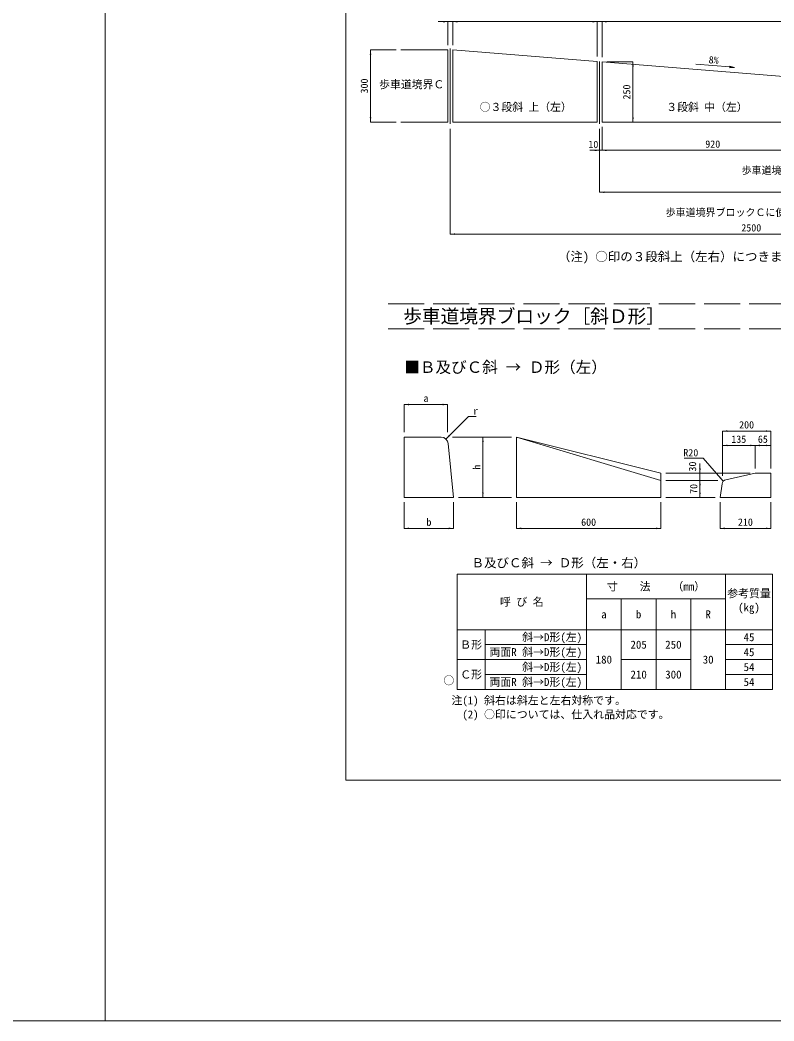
# Model space of a CAD drawing. Units: millimetres at full size; some dimension numbers follow another scale. Extents: x 10998 to 40298, y -6982 to 1118.
# Drawn here: x 34085 to 37216, y -6982 to -2826 of the extents above; entities that cross this region are included whole.
import ezdxf
from ezdxf.enums import TextEntityAlignment as Align

# ---------------------------------------------------------------- set-up
doc = ezdxf.new("R2010")
doc.units = ezdxf.units.MM
doc.header["$LTSCALE"] = 25
doc.linetypes.add('DASHED', pattern=[7.5, 6, -1.5])
doc.linetypes.add('USER3', pattern=[28, 25, -1.125, 0.75, -1.125])
doc.layers.add('(0-0)', color=7, linetype='Continuous')
doc.layers.add('_0-0_', color=7, linetype='Continuous')
for name, color, linetype, lineweight in [('0_2', 7, 'Continuous', 20), ('寸法線', 7, 'Continuous', 9), ('本体', 2, 'Continuous', 20), ('枠', 5, 'Continuous', 5), ('ﾊｯﾁﾝｸﾞ', 7, 'Continuous', 9)]:
    doc.layers.add(name, color=color, linetype=linetype, lineweight=lineweight)
doc.styles.add('ＭＳ ゴシック', font='')
doc.styles.get('ＭＳ ゴシック').set_extended_font_data('MS Gothic')

# ---------------------------------------------------------------- blocks, each defined once
blk = doc.blocks.new('filled_arrow')
at = {"color": 0, "linetype": 'Continuous', "lineweight": -2}
blk.add_solid([(7.5, 1.25), (0, 0), (7.5, -1.25)], dxfattribs=at)

msp = doc.modelspace()

# ---------------------------------------------------------------- hatches: boundary and pattern name
at = {"layer": '寸法線'}
msp.add_hatch(color=256, dxfattribs=at).paths.add_polyline_path([(37032.58, -3018.05), (37052.25, -3022.98), (37032.04, -3024.7)])

# ---------------------------------------------------------------- linework, layer by layer
at = {"layer": '0_2', "linetype": 'DASHED', "lineweight": 15}
for p, q in [((39138.09, -4004.07), (35598.09, -4004.07)), ((39138.09, -4108.07), (35598.09, -4108.07))]:
    msp.add_line(p, q, dxfattribs=at)
at = {"layer": '0_2'}
for p, q in [((35900.06, -5126.59), (37209.64, -5126.59)), ((35900.06, -5126.59), (35900.06, -5605.77)), ((36437.25, -5126.59), (36437.25, -5605.77)), ((37014.72, -5126.59), (37014.72, -5605.77)), ((37209.64, -5126.59), (37209.64, -5605.77)), ((36437.25, -5229.85), (37014.72, -5229.85)), ((36581.62, -5229.85), (36581.62, -5605.77)), ((36725.98, -5229.85), (36725.98, -5605.77)), ((36870.35, -5229.85), (36870.35, -5605.77)), ((35900.06, -5357.61), (37209.64, -5357.61)), ((36016.04, -5357.61), (36016.04, -5605.77)), ((36016.04, -5419.65), (36437.25, -5419.65)), ((37014.72, -5419.65), (37209.64, -5419.65)), ((35900.06, -5481.69), (36437.25, -5481.69)), ((36581.62, -5481.69), (36870.35, -5481.69)), ((37014.72, -5481.69), (37209.64, -5481.69)), ((36016.04, -5543.73), (36437.25, -5543.73)), ((37014.72, -5543.73), (37209.64, -5543.73)), ((35900.06, -5605.77), (37209.64, -5605.77))]:
    msp.add_line(p, q, dxfattribs=at)
at = {"layer": '寸法線'}
for p, q in [((35821.64, -2833.27), (35921.64, -2833.27)), ((35861.64, -2930.35), (35861.64, -2833.27)), ((35881.64, -2930.35), (35881.64, -2833.27)), ((35881.64, -2833.27), (36481.64, -2833.27)), ((35881.64, -2930.35), (35881.64, -2833.27)), ((36441.64, -2833.27), (36541.64, -2833.27)), ((36481.64, -2978.35), (36481.64, -2833.27)), ((36481.64, -2978.35), (36481.64, -2833.27)), ((36501.64, -2980.34), (36501.64, -2833.27)), ((36501.64, -2833.27), (37421.64, -2833.27)), ((36501.64, -2980.34), (36501.64, -2833.27)), ((35540.34, -3250.35), (35540.34, -2950.35)), ((35646.44, -2950.35), (35540.34, -2950.35)), ((36521.64, -3000.34), (36630.17, -3000.34)), ((36630.17, -3250.35), (36630.17, -3000.34)), ((37032.31, -3021.37), (36890.97, -3010.01)), ((35646.44, -3250.35), (35540.34, -3250.35)), ((35871.64, -3277.59), (35871.64, -3715.2)), ((36491.64, -3277.59), (36491.64, -3367.39)), ((36491.64, -3277.59), (36491.64, -3541.38)), ((36501.64, -3270.35), (36501.64, -3367.39)), ((36501.64, -3270.35), (36501.64, -3367.39)), ((36521.64, -3250.35), (36630.17, -3250.35)), ((36451.64, -3367.39), (36541.64, -3367.39)), ((36501.64, -3367.39), (37421.64, -3367.39)), ((36491.64, -3541.38), (38371.64, -3541.38)), ((35871.64, -3715.2), (38371.64, -3715.2)), ((36007.02, -4808.12), (36007.02, -4558.12)), ((36126.1, -4558.12), (36007.02, -4558.12)), ((36908.43, -4778.12), (36908.43, -4668.12)), ((36766.1, -4708.12), (36908.43, -4708.12)), ((36766.1, -4738.12), (36908.43, -4738.12)), ((36766.1, -4738.12), (36908.43, -4738.12)), ((36908.43, -4808.12), (36908.43, -4738.12)), ((36126.1, -4808.12), (36007.02, -4808.12)), ((36766.1, -4808.12), (36908.43, -4808.12))]:
    msp.add_line(p, q, dxfattribs=at)
at = {"layer": '寸法線', "linetype": 'USER3'}
for p, q in [((35871.64, -2944.4), (35871.64, -3257.59)), ((36491.64, -2998.23), (36491.64, -3257.59))]:
    msp.add_line(p, q, dxfattribs=at)
at = {"layer": '寸法線', "lineweight": 13}
msp.add_lwpolyline([(37032.58, -3018.05), (37052.25, -3022.98), (37032.04, -3024.7)], close=True, dxfattribs=at)
at = {"layer": '本体'}
for p, q in [((35666.44, -2950.35), (35861.64, -2950.35)), ((35861.64, -2950.35), (35861.64, -3250.35)), ((36481.64, -2998.35), (35881.64, -2950.35)), ((35881.64, -2950.35), (35881.64, -3250.35)), ((36481.64, -2998.35), (36481.64, -3250.35)), ((37421.64, -3074.34), (36501.64, -3000.34)), ((36501.64, -3000.34), (36501.64, -3250.35)), ((35666.44, -3250.35), (35861.64, -3250.35)), ((35881.64, -3250.35), (36481.64, -3250.35)), ((36501.64, -3250.35), (37421.64, -3250.35)), ((35833.31, -4558.12), (35680.46, -4558.12)), ((35680.46, -4558.12), (35680.46, -4808.12)), ((36146.1, -4558.12), (36746.1, -4708.12)), ((36146.1, -4808.12), (36146.1, -4558.12)), ((35863.16, -4585.14), (35885.46, -4808.12)), ((36746.1, -4808.12), (36746.1, -4708.12)), ((37015.67, -4735.12), (37137.17, -4708.12)), ((37137.17, -4708.12), (37202.17, -4708.12)), ((37202.17, -4708.12), (37202.17, -4808.12)), ((37000.21, -4751.82), (36992.17, -4808.12)), ((35680.46, -4808.12), (35885.46, -4808.12)), ((36146.1, -4808.12), (36746.1, -4808.12)), ((36992.17, -4808.12), (37202.17, -4808.12))]:
    msp.add_line(p, q, dxfattribs=at)
at = {"layer": '本体', "lineweight": 13}
msp.add_line((36146.1, -4558.12), (36746.1, -4738.12), dxfattribs=at)
at = {"layer": '本体'}
for centre, radius, start, end in [((35833.31, -4588.12), 30, 5.71074, 90), ((37020.01, -4754.65), 20, 102.52912, 171.86905)]:
    msp.add_arc(centre, radius, start, end, dxfattribs=at)
at = {"layer": '枠', "color": 1, "lineweight": 20}
for p, q in [((34438.09, -6981.99), (34438.09, 1118.01)), ((34438.09, -6981.99), (28578.09, -6981.99)), ((40298.09, -6981.99), (34438.09, -6981.99))]:
    msp.add_line(p, q, dxfattribs=at)
at = {"layer": '枠', "lineweight": 20}
for p, q in [((35438.09, -5981.99), (35438.09, -381.99)), ((39298.09, -5981.99), (35438.09, -5981.99))]:
    msp.add_line(p, q, dxfattribs=at)
at = {"layer": 'ﾊｯﾁﾝｸﾞ'}
for p, q in [((35680.46, -4422.75), (35860.46, -4422.75)), ((35680.46, -4538.12), (35680.46, -4422.75)), ((35860.46, -4538.12), (35860.46, -4422.75)), ((35880.46, -4558.12), (36007.02, -4558.12)), ((36007.02, -4808.12), (36007.02, -4558.12)), ((37002.17, -4533.04), (37202.17, -4533.04)), ((37002.17, -4718.12), (37002.17, -4533.04)), ((37202.17, -4688.12), (37202.17, -4533.04)), ((37002.17, -4592.62), (37137.17, -4592.62)), ((37002.17, -4718.12), (37002.17, -4592.62)), ((37137.17, -4688.12), (37137.17, -4592.62)), ((37137.17, -4592.62), (37202.17, -4592.62)), ((37137.17, -4688.12), (37137.17, -4592.62)), ((37202.17, -4688.12), (37202.17, -4592.62)), ((36908.43, -4778.12), (36908.43, -4668.12)), ((37117.17, -4708.12), (36908.43, -4708.12)), ((36908.43, -4808.12), (36908.43, -4738.12)), ((36982.17, -4738.12), (36908.43, -4738.12)), ((36982.17, -4738.12), (36908.43, -4738.12)), ((35905.46, -4808.12), (36007.02, -4808.12)), ((36972.17, -4808.12), (36908.43, -4808.12)), ((35680.46, -4828.12), (35680.46, -4937)), ((35885.46, -4828.12), (35885.46, -4937)), ((36146.1, -4828.12), (36146.1, -4937)), ((36746.1, -4828.12), (36746.1, -4937)), ((36992.17, -4828.12), (36992.17, -4937)), ((37202.17, -4828.12), (37202.17, -4937)), ((35680.46, -4937), (35885.46, -4937)), ((36146.1, -4937), (36746.1, -4937)), ((36992.17, -4937), (37202.17, -4937))]:
    msp.add_line(p, q, dxfattribs=at)
for points in [[(35853.44, -4565.88), (35946.83, -4472.49), (35978.85, -4472.49)], [(37005.33, -4741.06), (36921.51, -4646.07), (36842.71, -4646.07)]]:
    msp.add_lwpolyline(points, dxfattribs=at)

# ---------------------------------------------------------------- block references
at = {"layer": '寸法線', "xscale": 2.67, "yscale": 2.67}
for p, rotation in [((35861.64, -2833.27), 180), ((36481.64, -2833.27), 180), ((36481.64, -2833.27), 180), ((35540.34, -2950.35), 270), ((36630.17, -3000.34), 270), ((35540.34, -3250.35), 90), ((36630.17, -3250.35), 90), ((36491.64, -3367.39), 180), ((36007.02, -4558.12), 270), ((36908.43, -4708.12), 90), ((36908.43, -4738.12), 270), ((36908.43, -4738.12), 270), ((36007.02, -4808.12), 90), ((36908.43, -4808.12), 90)]:
    msp.add_blockref('filled_arrow', p, dxfattribs=dict(at, rotation=rotation))
for p in [(35881.64, -2833.27), (35881.64, -2833.27), (36501.64, -2833.27), (36501.64, -2833.27), (36501.64, -3367.39), (36501.64, -3367.39), (36491.64, -3541.38), (35871.64, -3715.2)]:
    msp.add_blockref('filled_arrow', p, dxfattribs=at)
at = {"layer": 'ﾊｯﾁﾝｸﾞ', "xscale": 2.67, "yscale": 2.67}
for p in [(35680.46, -4422.75), (37002.17, -4533.04), (37002.17, -4592.62), (37137.17, -4592.62), (35680.46, -4937), (36146.1, -4937), (36992.17, -4937)]:
    msp.add_blockref('filled_arrow', p, dxfattribs=at)
for p, rotation in [((35860.46, -4422.75), 180), ((35853.44, -4565.88), 45), ((36007.02, -4558.12), 270), ((37202.17, -4533.04), 180), ((37137.17, -4592.62), 180), ((37202.17, -4592.62), 180), ((36908.43, -4708.12), 90), ((37005.33, -4741.06), 131.4), ((36908.43, -4738.12), 270), ((36908.43, -4738.12), 270), ((36007.02, -4808.12), 90), ((36908.43, -4808.12), 90), ((35885.46, -4937), 180), ((36746.1, -4937), 180), ((37202.17, -4937), 180)]:
    msp.add_blockref('filled_arrow', p, dxfattribs=dict(at, rotation=rotation))

# ---------------------------------------------------------------- texts
at = {"layer": '(0-0)', "style": 'ＭＳ ゴシック'}
for s, p in [('歩車道境界Ｃ', (35576.31, -3120.03)), ('○３段斜 上（左）', (35993.62, -3214.18)), ('３段斜 中（左）', (36768.81, -3214.18))]:
    msp.add_text(s, height=32.99, dxfattribs=at).set_placement(p, align=Align.BOTTOM_LEFT)
for s, p in [('歩車道境界ブロックＢに使用する場合', (37433.77, -3474.76)), ('歩車道境界ブロックＣに使用する場合', (37118.32, -3649.38))]:
    msp.add_text(s, height=30.38, dxfattribs=at).set_placement(p, align=Align.BOTTOM_CENTER)
msp.add_text('（注) ○印の３段斜上（左右）につきましては、仕入れ品対応です。', height=37.98, dxfattribs=at).set_placement((37121.64, -3808.59), align=Align.MIDDLE_CENTER)
at = {"layer": '0_2', "style": 'ＭＳ ゴシック'}
msp.add_text('\u3000歩車道境界ブロック［斜Ｄ形］', height=56.96, dxfattribs=at).set_placement((35598.09, -4056.07), align=Align.MIDDLE_LEFT)
for s, height, p in [('Ｂ及びＣ斜 → Ｄ形（左・右）', 37.98, (35959.91, -5110.06)), ('○', 33.23, (35842.89, -5595.07))]:
    msp.add_text(s, height=height, dxfattribs=at).set_placement(p, align=Align.BOTTOM_LEFT)
for s, p in [('寸\u3000\u3000法\u3000\u3000（mm）', (36725.98, -5178.22)), ('呼 び 名', (36168.66, -5242.1)), ('b', (36653.8, -5293.73)), ('h', (36798.17, -5293.73)), ('R', (36942.54, -5293.73)), ('a', (36509.43, -5293.73)), ('Ｂ形', (35958.05, -5419.65)), ('\u3000\u3000\u3000斜→D形(左)', (36226.64, -5388.63)), ('45', (37112.18, -5388.63)), ('両面R 斜→D形(左)', (36226.64, -5450.67)), ('205', (36653.8, -5419.65)), ('250', (36798.17, -5419.65)), ('45', (37112.18, -5450.67)), ('180', (36509.43, -5481.69)), ('30', (36942.54, -5481.69)), ('Ｃ形', (35958.05, -5543.73)), ('\u3000\u3000\u3000斜→D形(左)', (36226.64, -5512.71)), ('54', (37112.18, -5512.71)), ('両面R 斜→D形(左)', (36226.64, -5574.75)), ('210', (36653.8, -5543.73)), ('300', (36798.17, -5543.73)), ('54', (37112.18, -5574.75))]:
    msp.add_text(s, height=33.23, dxfattribs=at).set_placement(p, align=Align.MIDDLE_CENTER)
for s, p in [('参考質量', (37021.53, -5190.27)), ('(kg)', (37066.85, -5248.61)), ('注(1) 斜右は斜左と左右対称です。', (35876.12, -5634.38)), ('  (2) ○印については、仕入れ品対応です。  ', (35876.12, -5692.72))]:
    msp.add_text(s, height=33.23, dxfattribs=at).set_placement(p, align=Align.TOP_LEFT)
at = {"layer": '_0-0_', "style": 'ＭＳ ゴシック'}
msp.add_text('■Ｂ及びＣ斜 → Ｄ形（左）', height=47.47, dxfattribs=at).set_placement((35680.46, -4305.56), align=Align.BOTTOM_LEFT)
at = {"layer": '寸法線', "style": 'ＭＳ ゴシック'}
msp.add_text('8%', height=30.38, rotation=355.401, dxfattribs=at).set_placement((36984.18, -3018.21), align=Align.BOTTOM_RIGHT)
for s, p in [('300', (35514.34, -3100.35)), ('250', (36604.17, -3125.35)), ('h', (35981.02, -4683.12)), ('30', (36877.43, -4680.26)), ('70', (36882.43, -4773.12))]:
    msp.add_text(s, height=30.38, rotation=90, dxfattribs=at).set_placement(p, align=Align.MIDDLE_CENTER)
for s, p in [('10', (36465.72, -3342.82)), ('920', (36961.64, -3341.39)), ('2500', (37121.64, -3689.2))]:
    msp.add_text(s, height=30.38, dxfattribs=at).set_placement(p, align=Align.MIDDLE_CENTER)
at = {"layer": 'ﾊｯﾁﾝｸﾞ', "style": 'ＭＳ ゴシック'}
for s, p in [('a', (35770.46, -4396.75)), ('200', (37102.17, -4507.04)), ('135', (37069.67, -4566.62)), ('65', (37169.67, -4566.62)), ('b', (35782.96, -4911)), ('600', (36446.1, -4911)), ('210', (37097.17, -4911))]:
    msp.add_text(s, height=30.38, dxfattribs=at).set_placement(p, align=Align.MIDDLE_CENTER)
msp.add_text('r', height=30.38, dxfattribs=at).set_placement((35966.83, -4434.09), align=Align.TOP_LEFT)
msp.add_text('R20', height=30.38, dxfattribs=at).set_placement((36901.51, -4607.67), align=Align.TOP_RIGHT)
for s, p in [('h', (35981.02, -4683.12)), ('30', (36877.43, -4680.26)), ('70', (36882.43, -4773.12))]:
    msp.add_text(s, height=30.38, rotation=90, dxfattribs=at).set_placement(p, align=Align.MIDDLE_CENTER)

doc.saveas('drawing.dxf')
